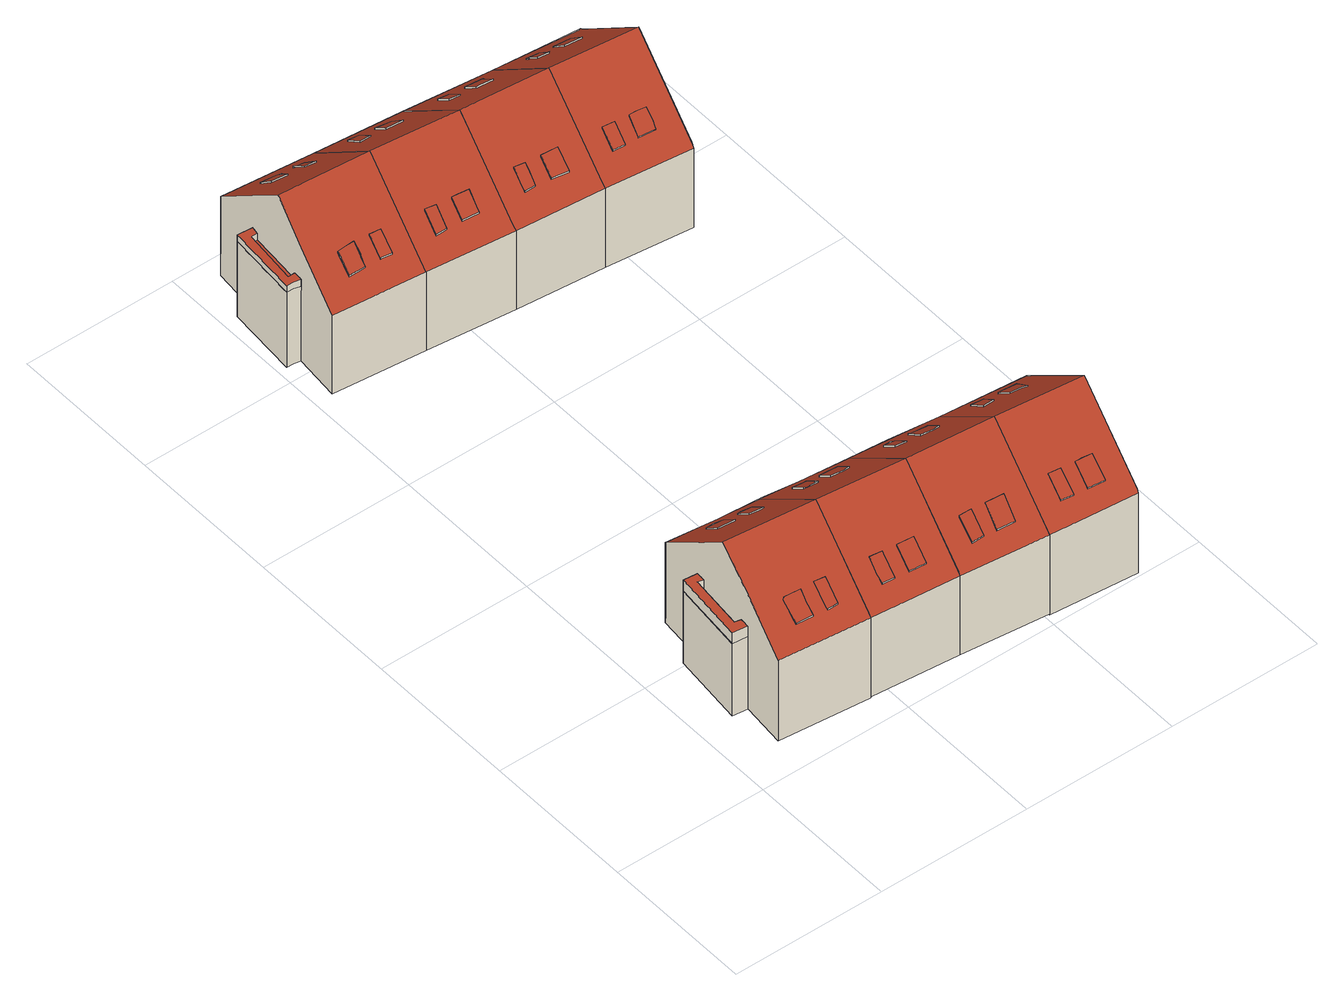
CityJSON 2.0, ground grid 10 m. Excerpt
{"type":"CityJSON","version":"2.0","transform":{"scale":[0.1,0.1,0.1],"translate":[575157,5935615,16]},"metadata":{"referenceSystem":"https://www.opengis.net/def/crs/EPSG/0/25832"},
"CityObjects":{
"building1":{"type":"Building","attributes":{"Grundfläche 2D":"69.274868","Grundhöhe NN":"16.863"},"children":["building1-1","building1-2","building1-3","building1-4","building1-5","building1-6"],"geometry":[{"type":"Solid","lod":"3","boundaries":[[[[0,1,2,3,4,5,6]],[[2,7,8,9,10,3]],[[11,12,13,14,15,16]],[[4,17,18,19,0,6,5]],[[11,16,15,14,20,21,8,7,2,1,0,19,22]],[[9,8,21,23]],[[4,3,10,9,23,17]],[[12,11,22,24]],[[13,12,24,25]],[[14,13,25,20]],[[18,17,23,21,20,25,24,22,19]]]],"semantics":{"surfaces":[{"type":"RoofSurface"},{"type":"WallSurface"},{"type":"GroundSurface"}],"values":[[0,0,0,1,1,1,1,1,1,1,2]]}}]},
"building1-1":{"type":"BuildingInstallation","parents":["building1"],"geometry":[{"type":"MultiSurface","lod":"3","boundaries":[[[26,27,28,29,30,31,32,33]],[[34,35,36,29,28,27,26]],[[34,26,33,32,31,37,38]],[[36,39,30,29]],[[39,37,31,30]]],"semantics":{"surfaces":[{"type":"RoofSurface"},{"type":"WallSurface"}],"values":[0,1,1,1,1]}}]},
"building1-2":{"type":"BuildingInstallation","parents":["building1"],"geometry":[{"type":"MultiSurface","lod":"3","boundaries":[[[40,41,42,43,44]],[[45,46,41,40]],[[46,47,42,41]],[[42,47,48,49,44,43]],[[45,40,44,49]]],"semantics":{"surfaces":[{"type":"RoofSurface"},{"type":"WallSurface"}],"values":[0,1,1,1,1]}}]},
"building1-3":{"type":"BuildingInstallation","parents":["building1"],"geometry":[{"type":"MultiSurface","lod":"3","boundaries":[[[50,51,52,53,54,55,56]],[[57,51,50,56,58,59]],[[52,51,57,60]],[[61,62,55,54,53,52,60,63]],[[56,55,62,58]]],"semantics":{"surfaces":[{"type":"RoofSurface"},{"type":"WallSurface"}],"values":[0,1,1,1,1]}}]},
"building1-4":{"type":"BuildingInstallation","parents":["building1"],"geometry":[{"type":"MultiSurface","lod":"3","boundaries":[[[64,65,66,67,68,69]],[[66,65,64,70,71,72]],[[72,73,67,66]],[[69,68,67,73,74]],[[74,70,64,69]]],"semantics":{"surfaces":[{"type":"RoofSurface"},{"type":"WallSurface"}],"values":[0,1,1,1,1]}}]},
"building1-5":{"type":"BuildingInstallation","parents":["building1"],"geometry":[{"type":"MultiSurface","lod":"3","boundaries":[[[75,76,77,78,79,80,81,82]],[[15,81,80,14]],[[11,12,78,77]],[[12,13,79,78]],[[13,14,80,79]],[[15,83,82,81]],[[83,84,75,82]],[[84,16,76,75]],[[11,77,76,16]]],"semantics":{"surfaces":[{"type":"RoofSurface"},{"type":"WallSurface"}],"values":[0,1,1,1,1,1,1,1,1]}}]},
"building1-6":{"type":"BuildingInstallation","parents":["building1"],"geometry":[{"type":"MultiSurface","lod":"3","boundaries":[[[85,86,87,88]],[[89,90,88,87]],[[91,89,87,86]],[[90,92,85,88]],[[92,91,86,85]],[[91,92,90,89]]],"semantics":{"surfaces":[{"type":"RoofSurface"},{"type":"WallSurface"},{"type":"OuterCeilingSurface"}],"values":[0,1,1,1,1,2]}}]},
"building2":{"type":"Building","attributes":{"Grundfläche 2D":"61.700104","Grundhöhe NN":"16.985"},"children":["building2-1","building2-2","building2-3","building2-4","building2-5"],"geometry":[{"type":"Solid","lod":"3","boundaries":[[[[3,93,94,95,96,4]],[[3,10,9,97,98,93]],[[9,10,3,4,99,100]],[[97,9,100,101]],[[94,93,98,97,101,102]],[[96,95,94,102,103,99,4]],[[101,100,99,103,102]]]],"semantics":{"surfaces":[{"type":"RoofSurface"},{"type":"WallSurface"},{"type":"GroundSurface"}],"values":[[0,0,1,1,1,1,2]]}}]},
"building2-1":{"type":"BuildingInstallation","parents":["building2"],"geometry":[{"type":"MultiSurface","lod":"3","boundaries":[[[104,105,106,107,108,109]],[[110,111,112,106,105,104]],[[112,113,107,106]],[[113,114,109,108,107]],[[114,110,104,109]]],"semantics":{"surfaces":[{"type":"RoofSurface"},{"type":"WallSurface"}],"values":[0,1,1,1,1]}}]},
"building2-2":{"type":"BuildingInstallation","parents":["building2"],"geometry":[{"type":"MultiSurface","lod":"3","boundaries":[[[115,116,117,118,119,120,121]],[[122,123,119,118,117,116,124,125]],[[120,119,123,126]],[[127,115,121,120,126,128]],[[116,115,127,124]]],"semantics":{"surfaces":[{"type":"RoofSurface"},{"type":"WallSurface"}],"values":[0,1,1,1,1]}}]},
"building2-3":{"type":"BuildingInstallation","parents":["building2"],"geometry":[{"type":"MultiSurface","lod":"3","boundaries":[[[129,130,131,132,133,134]],[[135,136,134,133]],[[136,137,138,130,129,134]],[[138,139,131,130]],[[133,132,131,139,135]]],"semantics":{"surfaces":[{"type":"RoofSurface"},{"type":"WallSurface"}],"values":[0,1,1,1,1]}}]},
"building2-4":{"type":"BuildingInstallation","parents":["building2"],"geometry":[{"type":"MultiSurface","lod":"3","boundaries":[[[140,141,142,143]],[[140,143,144,145]],[[143,142,146,144]],[[141,140,145,147]],[[142,141,147,146]]],"semantics":{"surfaces":[{"type":"RoofSurface"},{"type":"WallSurface"}],"values":[0,1,1,1,1]}}]},
"building2-5":{"type":"BuildingInstallation","parents":["building2"],"geometry":[{"type":"MultiSurface","lod":"3","boundaries":[[[148,149,150,151]],[[152,153,151,150]],[[153,154,148,151]],[[154,155,149,148]],[[155,152,150,149]],[[155,154,153,152]]],"semantics":{"surfaces":[{"type":"RoofSurface"},{"type":"WallSurface"},{"type":"OuterCeilingSurface"}],"values":[0,1,1,1,1,2]}}]},
"building3":{"type":"Building","attributes":{"Grundfläche 2D":"69.401857","Grundhöhe NN":"17.180"},"children":["building3-1","building3-2","building3-3","building3-4","building3-5"],"geometry":[{"type":"Solid","lod":"3","boundaries":[[[[156,157,158,159,160,161]],[[162,159,158,163,164,165]],[[166,167,168,169,170,171,172]],[[156,161,173,174]],[[166,172,171,170,175,176,164,163,158,157,156,174,177]],[[165,164,176,178]],[[173,161,160,159,162,165,178,179]],[[167,166,177,180]],[[168,167,180,181]],[[175,170,169,168,181,182]],[[173,179,178,176,175,182,181,180,177,174]]]],"semantics":{"surfaces":[{"type":"RoofSurface"},{"type":"WallSurface"},{"type":"GroundSurface"}],"values":[[0,0,0,1,1,1,1,1,1,1,2]]}}]},
"building3-1":{"type":"BuildingInstallation","parents":["building3"],"geometry":[{"type":"MultiSurface","lod":"3","boundaries":[[[183,184,185,186,187,188,189,190]],[[187,186,191,192]],[[183,190,193,194]],[[195,193,190,189,188,187,192,196]],[[197,191,186,185,184,183,194,198]]],"semantics":{"surfaces":[{"type":"RoofSurface"},{"type":"WallSurface"}],"values":[0,1,1,1,1]}}]},
"building3-2":{"type":"BuildingInstallation","parents":["building3"],"geometry":[{"type":"MultiSurface","lod":"3","boundaries":[[[199,200,201,202,203,204]],[[205,199,204,203,206,207]],[[208,201,200,199,205,209]],[[202,201,208,210]],[[203,202,210,206]]],"semantics":{"surfaces":[{"type":"RoofSurface"},{"type":"WallSurface"}],"values":[0,1,1,1,1]}}]},
"building3-3":{"type":"BuildingInstallation","parents":["building3"],"geometry":[{"type":"MultiSurface","lod":"3","boundaries":[[[211,212,213,214,215,216,217]],[[218,219,216,215,214]],[[219,220,217,216]],[[217,220,221,222,213,212,211]],[[222,218,214,213]]],"semantics":{"surfaces":[{"type":"RoofSurface"},{"type":"WallSurface"}],"values":[0,1,1,1,1]}}]},
"building3-4":{"type":"BuildingInstallation","parents":["building3"],"geometry":[{"type":"MultiSurface","lod":"3","boundaries":[[[223,224,225,226,227]],[[228,229,225,224]],[[229,230,226,225]],[[230,231,227,226]],[[231,227,228,224,223,227]]],"semantics":{"surfaces":[{"type":"RoofSurface"},{"type":"WallSurface"}],"values":[0,1,1,1,1]}}]},
"building3-5":{"type":"BuildingInstallation","parents":["building3"],"geometry":[{"type":"MultiSurface","lod":"3","boundaries":[[[232,233,234,235,236,237,238,239,240]],[[171,235,234,170]],[[171,241,236,235]],[[241,242,237,236]],[[242,172,238,237]],[[166,239,238,172]],[[166,167,240,239]],[[167,168,232,240]],[[168,169,170,234,233,232]]],"semantics":{"surfaces":[{"type":"RoofSurface"},{"type":"WallSurface"}],"values":[0,1,1,1,1,1,1,1,1]}}]},
"building4":{"type":"Building","attributes":{"Grundfläche 2D":"62.022054","Grundhöhe NN":"16.965"},"children":["building4-1","building4-2","building4-3","building4-4","building4-5"],"geometry":[{"type":"Solid","lod":"3","boundaries":[[[[93,243,244,245,94]],[[243,93,97,246,247]],[[97,93,94,102,101]],[[246,97,101,248]],[[249,244,243,247,246,248,250]],[[245,244,249,102,94]],[[250,248,101,102,249]]]],"semantics":{"surfaces":[{"type":"RoofSurface"},{"type":"WallSurface"},{"type":"GroundSurface"}],"values":[[0,0,1,1,1,1,2]]}}]},
"building4-1":{"type":"BuildingInstallation","parents":["building4"],"geometry":[{"type":"MultiSurface","lod":"3","boundaries":[[[251,252,253,254]],[[255,256,254,253]],[[256,257,251,254]],[[252,251,257,258]],[[253,252,258,255]]],"semantics":{"surfaces":[{"type":"RoofSurface"},{"type":"WallSurface"}],"values":[0,1,1,1,1]}}]},
"building4-2":{"type":"BuildingInstallation","parents":["building4"],"geometry":[{"type":"MultiSurface","lod":"3","boundaries":[[[259,260,261,262]],[[262,261,263,264]],[[259,262,264,265]],[[260,259,265,266]],[[261,260,266,263]]],"semantics":{"surfaces":[{"type":"RoofSurface"},{"type":"WallSurface"}],"values":[0,1,1,1,1]}}]},
"building4-3":{"type":"BuildingInstallation","parents":["building4"],"geometry":[{"type":"MultiSurface","lod":"3","boundaries":[[[267,268,269,270,271]],[[272,270,269,273]],[[274,268,267,271,275,276]],[[271,270,272,275]],[[269,268,274,273]]],"semantics":{"surfaces":[{"type":"RoofSurface"},{"type":"WallSurface"}],"values":[0,1,1,1,1]}}]},
"building4-4":{"type":"BuildingInstallation","parents":["building4"],"geometry":[{"type":"MultiSurface","lod":"3","boundaries":[[[277,278,279,280,281,282]],[[283,284,280,279]],[[284,285,282,281,280]],[[285,286,277,282]],[[286,287,283,279,278,277]]],"semantics":{"surfaces":[{"type":"RoofSurface"},{"type":"WallSurface"}],"values":[0,1,1,1,1]}}]},
"building4-5":{"type":"BuildingInstallation","parents":["building4"],"geometry":[{"type":"MultiSurface","lod":"3","boundaries":[[[288,289,290,291]],[[292,293,291,290]],[[294,292,290,289]],[[293,295,288,291]],[[295,294,289,288]],[[294,295,293,292]]],"semantics":{"surfaces":[{"type":"RoofSurface"},{"type":"WallSurface"},{"type":"OuterCeilingSurface"}],"values":[0,1,1,1,1,2]}}]},
"building5":{"type":"Building","attributes":{"Grundfläche 2D":"62.441946","Grundhöhe NN":"17.172"},"children":["building5-1","building5-2","building5-3","building5-4"],"geometry":[{"type":"Solid","lod":"3","boundaries":[[[[296,161,159,297,298]],[[297,159,162,165,299,300]],[[178,165,162,159,161,173,301]],[[299,165,178,302]],[[303,296,298,297,300,299,302,304]],[[161,296,303,173]],[[302,178,301,173,303,304]]]],"semantics":{"surfaces":[{"type":"RoofSurface"},{"type":"WallSurface"},{"type":"GroundSurface"}],"values":[[0,0,1,1,1,1,2]]}}]},
"building5-1":{"type":"BuildingInstallation","parents":["building5"],"geometry":[{"type":"MultiSurface","lod":"3","boundaries":[[[305,306,307,308,309,310,311]],[[312,313,306,305]],[[314,312,305,311]],[[306,313,315,308,307]],[[308,315,316,314,311,310,309]]],"semantics":{"surfaces":[{"type":"RoofSurface"},{"type":"WallSurface"}],"values":[0,1,1,1,1]}}]},
"building5-2":{"type":"BuildingInstallation","parents":["building5"],"geometry":[{"type":"MultiSurface","lod":"3","boundaries":[[[317,318,319,320]],[[321,322,320,319]],[[317,320,322,323]],[[323,324,318,317]],[[319,318,324,321]]],"semantics":{"surfaces":[{"type":"RoofSurface"},{"type":"WallSurface"}],"values":[0,1,1,1,1]}}]},
"building5-3":{"type":"BuildingInstallation","parents":["building5"],"geometry":[{"type":"MultiSurface","lod":"3","boundaries":[[[325,326,327,328]],[[328,327,329,330]],[[325,328,330,331]],[[326,325,331,332]],[[327,326,332,329]]],"semantics":{"surfaces":[{"type":"RoofSurface"},{"type":"WallSurface"}],"values":[0,1,1,1,1]}}]},
"building5-4":{"type":"BuildingInstallation","parents":["building5"],"geometry":[{"type":"MultiSurface","lod":"3","boundaries":[[[333,334,335,336]],[[336,335,337,338]],[[334,333,339,340]],[[333,336,338,339]],[[335,334,340,337]]],"semantics":{"surfaces":[{"type":"RoofSurface"},{"type":"WallSurface"}],"values":[0,1,1,1,1]}}]},
"building6":{"type":"Building","attributes":{"Grundfläche 2D":"61.332350","Grundhöhe NN":"16.948"},"children":["building6-1","building6-2","building6-3","building6-4","building6-5"],"geometry":[{"type":"Solid","lod":"3","boundaries":[[[[243,341,342,343,244]],[[344,345,341,243,247,246]],[[346,246,247,243,244,347,348]],[[344,246,346,349]],[[350,342,341,345,344,349,351]],[[343,342,350,347,244]],[[351,349,346,348,347,350]]]],"semantics":{"surfaces":[{"type":"RoofSurface"},{"type":"WallSurface"},{"type":"GroundSurface"}],"values":[[0,0,1,1,1,1,2]]}}]},
"building6-1":{"type":"BuildingInstallation","parents":["building6"],"geometry":[{"type":"MultiSurface","lod":"3","boundaries":[[[352,353,354,355,356,357]],[[354,353,358,359]],[[357,356,360,361]],[[358,353,352,357,361,362]],[[360,356,355,354,359,363]]],"semantics":{"surfaces":[{"type":"RoofSurface"},{"type":"WallSurface"}],"values":[0,1,1,1,1]}}]},
"building6-2":{"type":"BuildingInstallation","parents":["building6"],"geometry":[{"type":"MultiSurface","lod":"3","boundaries":[[[364,365,366,367,368]],[[369,370,364,368]],[[371,365,364,370]],[[371,372,366,365]],[[369,368,367,366,372,373]]],"semantics":{"surfaces":[{"type":"RoofSurface"},{"type":"WallSurface"}],"values":[0,1,1,1,1]}}]},
"building6-3":{"type":"BuildingInstallation","parents":["building6"],"geometry":[{"type":"MultiSurface","lod":"3","boundaries":[[[374,375,376,377,378,379]],[[380,374,379,378,377,381,382,383]],[[380,384,375,374]],[[384,385,376,375]],[[385,381,377,376]]],"semantics":{"surfaces":[{"type":"RoofSurface"},{"type":"WallSurface"}],"values":[0,1,1,1,1]}}]},
"building6-4":{"type":"BuildingInstallation","parents":["building6"],"geometry":[{"type":"MultiSurface","lod":"3","boundaries":[[[386,387,388,389]],[[386,389,390,391]],[[389,388,392,390]],[[387,386,391,393]],[[388,387,393,392]]],"semantics":{"surfaces":[{"type":"RoofSurface"},{"type":"WallSurface"}],"values":[0,1,1,1,1]}}]},
"building6-5":{"type":"BuildingInstallation","parents":["building6"],"geometry":[{"type":"MultiSurface","lod":"3","boundaries":[[[394,395,396,397]],[[398,399,396,395]],[[399,400,397,396]],[[400,401,394,397]],[[401,398,395,394]],[[398,401,400,399]]],"semantics":{"surfaces":[{"type":"RoofSurface"},{"type":"WallSurface"},{"type":"OuterCeilingSurface"}],"values":[0,1,1,1,1,2]}}]},
"building7":{"type":"Building","attributes":{"Grundfläche 2D":"62.252833","Grundhöhe NN":"17.162"},"children":["building7-1","building7-2","building7-3","building7-4"],"geometry":[{"type":"Solid","lod":"3","boundaries":[[[[402,403,404,296,298,297]],[[297,300,299,405,406,402]],[[296,404,407,303]],[[302,299,300,297,298,296,303,304]],[[405,299,302,408]],[[407,404,403,402,406,405,408,409]],[[408,302,304,303,407,409]]]],"semantics":{"surfaces":[{"type":"RoofSurface"},{"type":"WallSurface"},{"type":"GroundSurface"}],"values":[[0,0,1,1,1,1,2]]}}]},
"building7-1":{"type":"BuildingInstallation","parents":["building7"],"geometry":[{"type":"MultiSurface","lod":"3","boundaries":[[[410,411,412,413]],[[413,412,414,415]],[[410,413,415,416]],[[411,410,416,417]],[[412,411,417,414]]],"semantics":{"surfaces":[{"type":"RoofSurface"},{"type":"WallSurface"}],"values":[0,1,1,1,1]}}]},
"building7-2":{"type":"BuildingInstallation","parents":["building7"],"geometry":[{"type":"MultiSurface","lod":"3","boundaries":[[[418,419,420,421]],[[421,420,422,423]],[[418,421,423,424]],[[419,418,424,425]],[[420,419,425,422]]],"semantics":{"surfaces":[{"type":"RoofSurface"},{"type":"WallSurface"}],"values":[0,1,1,1,1]}}]},
"building7-3":{"type":"BuildingInstallation","parents":["building7"],"geometry":[{"type":"MultiSurface","lod":"3","boundaries":[[[426,427,428,429,430,431,432,433]],[[434,435,427,426]],[[434,426,433,432,431,436,437]],[[435,438,439,440,430,429,428,427]],[[440,436,431,430]]],"semantics":{"surfaces":[{"type":"RoofSurface"},{"type":"WallSurface"}],"values":[0,1,1,1,1]}}]},
"building7-4":{"type":"BuildingInstallation","parents":["building7"],"geometry":[{"type":"MultiSurface","lod":"3","boundaries":[[[441,442,443,444,445,446,447]],[[447,448,449,442,441]],[[450,448,447,446]],[[442,449,451,452,445,444,443]],[[452,450,446,445]]],"semantics":{"surfaces":[{"type":"RoofSurface"},{"type":"WallSurface"}],"values":[0,1,1,1,1]}}]},
"building8":{"type":"Building","attributes":{"Grundfläche 2D":"62.212846","Grundhöhe NN":"17.192"},"children":["building8-1","building8-2","building8-3","building8-4"],"geometry":[{"type":"Solid","lod":"3","boundaries":[[[[402,406,405,453,454,455]],[[404,403,402,455,456,457]],[[453,405,408,458]],[[459,457,456,455,454,453,458,460]],[[404,457,459,407]],[[408,405,406,402,403,404,407,409]],[[407,459,460,458,408,409]]]],"semantics":{"surfaces":[{"type":"RoofSurface"},{"type":"WallSurface"},{"type":"GroundSurface"}],"values":[[0,0,1,1,1,1,2]]}}]},
"building8-1":{"type":"BuildingInstallation","parents":["building8"],"geometry":[{"type":"MultiSurface","lod":"3","boundaries":[[[461,462,463,464,465,466,467]],[[468,469,461,467]],[[469,470,462,461]],[[470,471,472,465,464,463,462]],[[465,472,468,467,466]]],"semantics":{"surfaces":[{"type":"RoofSurface"},{"type":"WallSurface"}],"values":[0,1,1,1,1]}}]},
"building8-2":{"type":"BuildingInstallation","parents":["building8"],"geometry":[{"type":"MultiSurface","lod":"3","boundaries":[[[473,474,475,476]],[[474,473,477,478]],[[476,475,479,480]],[[473,476,480,477]],[[475,474,478,479]]],"semantics":{"surfaces":[{"type":"RoofSurface"},{"type":"WallSurface"}],"values":[0,1,1,1,1]}}]},
"building8-3":{"type":"BuildingInstallation","parents":["building8"],"geometry":[{"type":"MultiSurface","lod":"3","boundaries":[[[481,482,483,484]],[[484,483,485,486]],[[481,484,486,487]],[[482,481,487,488]],[[483,482,488,485]]],"semantics":{"surfaces":[{"type":"RoofSurface"},{"type":"WallSurface"}],"values":[0,1,1,1,1]}}]},
"building8-4":{"type":"BuildingInstallation","parents":["building8"],"geometry":[{"type":"MultiSurface","lod":"3","boundaries":[[[489,490,491,492,493,494,495,496]],[[497,498,496,495]],[[495,494,493,492,499,497]],[[498,500,501,502,491,490,489,496]],[[502,499,492,491]]],"semantics":{"surfaces":[{"type":"RoofSurface"},{"type":"WallSurface"}],"values":[0,1,1,1,1]}}]}
},
"vertices":[
[40,132,69],[37,95,99],[35,77,114],[94,71,114],[100,126,69],[99,126,69],[74,128,69],[33,53,94],[30,24,69],[89,18,69],[89,20,71],[37,101,63],[28,102,63],[23,54,63],[33,53,63],[33,59,63],[37,95,63],[100,126,9],[99,126,9],[40,132,9],[33,53,9],[30,24,9],[37,101,9],[89,18,9],[28,102,9],[23,54,9],
[69,30,79],[70,30,79],[72,30,79],[76,30,79],[77,42,89],[70,43,89],[69,32,80],[69,31,79],[69,30,78],[70,30,78],[76,30,78],[70,43,88],[69,31,78],[77,42,88],
[56,107,89],[67,106,89],[68,117,80],[62,118,80],[57,118,80],[56,107,88],[67,106,88],[68,117,79],[62,118,79],[57,118,79],
[49,43,88],[49,32,79],[60,31,79],[60,36,83],[60,37,84],[61,43,89],[50,44,89],[49,32,78],[50,44,88],[49,43,87],[60,31,78],[60,37,83],[61,43,88],[60,36,82],
[76,105,89],[83,104,89],[85,104,89],[86,115,80],[79,116,80],[77,116,80],[76,105,88],[83,104,88],[85,104,88],[86,115,79],[77,116,79],
[33,96,71],[37,95,71],[37,101,71],[28,102,71],[23,54,71],[33,53,71],[33,59,71],[29,60,71],[29,60,63],[33,96,63],
[75,134,39],[74,128,39],[99,126,39],[99,131,39],[99,126,37],[99,131,37],[74,128,37],[75,134,37],
[151,65,114],[157,120,69],[125,123,69],[101,126,69],[146,13,69],[146,14,71],[100,126,10],[89,18,10],[146,13,10],[157,120,10],[101,126,10],
[128,100,89],[136,99,89],[140,99,89],[141,110,80],[131,111,80],[129,111,80],[128,100,88],[136,99,88],[140,99,88],[141,110,79],[129,111,79],
[113,38,89],[105,39,89],[104,31,82],[104,30,81],[104,27,79],[112,26,79],[113,37,88],[104,30,80],[104,27,78],[105,39,88],[104,31,81],[112,26,78],[113,38,88],[113,37,87],
[119,112,80],[112,113,80],[111,102,89],[112,101,89],[120,101,89],[121,112,80],[120,101,88],[121,112,79],[119,112,79],[112,113,79],[111,102,88],
[132,24,79],[133,36,89],[122,37,89],[121,25,79],[121,25,78],[132,24,78],[122,37,88],[133,36,88],
[126,129,39],[101,131,39],[101,126,39],[125,123,39],[101,126,37],[125,123,37],[126,129,37],[101,131,37],
[21,485,71],[18,454,97],[16,430,117],[75,425,117],[80,477,73],[80,479,71],[70,374,73],[13,407,97],[10,377,71],[70,371,71],[18,454,68],[8,455,68],[4,408,68],[9,408,68],[13,407,68],[14,413,68],[17,449,68],[80,479,12],[21,485,12],[13,407,12],[10,377,12],[18,454,12],[70,371,12],[80,477,12],[8,455,12],[4,408,12],[9,408,12],
[37,471,82],[37,462,90],[36,461,91],[36,460,92],[46,459,92],[47,465,87],[47,466,86],[47,470,82],[36,460,91],[46,459,91],[47,470,81],[37,471,81],[47,466,85],[47,465,86],[36,461,90],[37,462,89],
[50,385,83],[51,385,83],[57,384,83],[58,395,92],[51,396,92],[50,386,83],[50,385,82],[51,396,91],[50,386,82],[57,384,82],[51,385,82],[58,395,91],
[40,390,86],[41,391,87],[41,397,92],[30,397,91],[30,396,91],[29,386,82],[40,386,82],[30,397,90],[29,386,81],[40,386,81],[41,391,86],[41,397,91],
[58,469,83],[57,458,92],[64,457,92],[65,468,82],[58,469,82],[57,458,91],[64,457,91],[65,468,81],[58,469,81],
[4,408,73],[9,408,73],[13,407,73],[14,413,73],[9,413,73],[13,449,73],[17,449,73],[18,454,73],[8,455,73],[9,413,68],[13,449,68],
[208,60,114],[214,114,69],[182,118,69],[203,7,69],[203,9,71],[203,7,10],[214,114,10],[203,9,10],
[189,19,79],[191,31,89],[179,32,89],[177,20,79],[179,32,88],[177,20,78],[189,19,78],[191,31,88],
[169,21,79],[170,33,89],[162,33,89],[161,21,79],[162,33,88],[161,21,78],[169,21,78],[170,33,88],
[175,107,80],[170,107,80],[169,96,89],[176,95,89],[177,106,80],[176,95,88],[169,96,88],[170,107,79],[177,106,79],[175,107,79],
[185,94,89],[193,93,89],[197,93,89],[198,104,80],[187,105,80],[186,106,80],[197,93,88],[198,104,79],[186,106,79],[185,94,88],[193,93,88],
[182,123,39],[158,126,39],[157,120,39],[182,118,39],[157,120,37],[182,118,37],[158,126,37],[182,123,37],
[137,474,71],[132,419,117],[137,472,73],[127,365,71],[127,368,73],[70,374,12],[127,365,12],[137,474,12],[137,472,12],
[102,380,83],[113,379,83],[113,381,84],[114,389,92],[107,390,92],[105,390,92],[103,390,92],[102,380,82],[113,379,82],[103,390,91],[114,389,91],[107,390,91],
[100,465,83],[93,466,83],[92,454,92],[99,454,92],[92,454,91],[99,454,91],[100,465,82],[93,466,82],
[110,464,83],[109,453,92],[120,452,92],[121,463,82],[120,452,91],[121,463,81],[110,464,82],[109,453,91],
[92,381,82],[93,391,92],[86,392,92],[85,381,82],[86,392,91],[85,381,81],[92,381,81],[93,391,91],
[265,54,114],[270,109,69],[239,112,69],[260,2,69],[260,3,71],[203,7,9],[214,114,9],[203,9,9],[260,2,9],[270,109,9],[260,3,9],
[232,101,80],[226,102,80],[225,90,89],[226,90,89],[232,90,89],[234,101,80],[226,102,79],[225,90,88],[232,90,88],[234,101,79],[232,101,79],[226,90,88],
[255,99,80],[243,100,80],[242,89,89],[250,88,89],[253,87,89],[253,87,88],[255,99,79],[243,100,79],[242,89,88],[250,88,88],
[236,26,89],[235,14,79],[246,13,79],[247,25,89],[240,26,89],[238,26,89],[236,26,88],[247,25,88],[240,26,88],[238,26,88],[235,14,78],[246,13,78],
[226,15,79],[227,27,89],[219,28,89],[218,16,79],[218,16,78],[226,15,78],[219,28,88],[227,27,88],
[215,120,39],[214,114,39],[239,112,39],[239,118,39],[214,114,37],[239,112,37],[239,118,37],[215,120,37],
[189,414,117],[194,466,73],[194,468,71],[184,360,71],[184,362,73],[194,468,12],[184,360,12],[184,362,12],
[170,373,83],[171,384,92],[160,385,92],[159,375,83],[160,385,91],[159,375,82],[170,373,82],[171,384,91],
[150,460,83],[149,449,92],[156,448,92],[157,459,83],[156,448,91],[157,459,82],[150,460,82],[149,449,91],
[142,376,83],[149,376,83],[150,383,89],[150,385,91],[150,386,92],[143,387,92],[142,379,85],[142,377,83],[142,376,82],[149,376,82],[143,387,91],[142,377,82],[150,383,88],[150,385,90],[150,386,91],
[169,447,92],[177,446,92],[178,454,85],[178,456,84],[178,457,83],[167,458,83],[166,447,92],[166,447,91],[177,446,91],[167,458,82],[178,454,84],[178,457,82],
[240,354,71],[241,357,73],[246,408,117],[251,460,73],[251,463,71],[240,354,12],[251,463,12],[251,460,12],
[215,370,83],[226,369,83],[226,370,85],[227,372,86],[227,378,92],[220,379,92],[216,379,92],[216,379,91],[215,370,82],[226,369,82],[226,370,84],[227,378,91],
[206,370,83],[207,380,92],[199,381,92],[198,371,83],[206,370,82],[207,380,91],[199,381,91],[198,371,82],
[224,453,82],[223,442,92],[234,441,92],[235,452,82],[234,441,91],[235,452,81],[224,453,81],[223,442,91],
[207,453,83],[207,452,85],[206,444,92],[213,443,92],[214,444,91],[214,445,90],[215,454,82],[207,455,82],[215,454,81],[207,455,81],[213,443,91],[207,453,82],[207,452,84],[206,444,91]
]}
